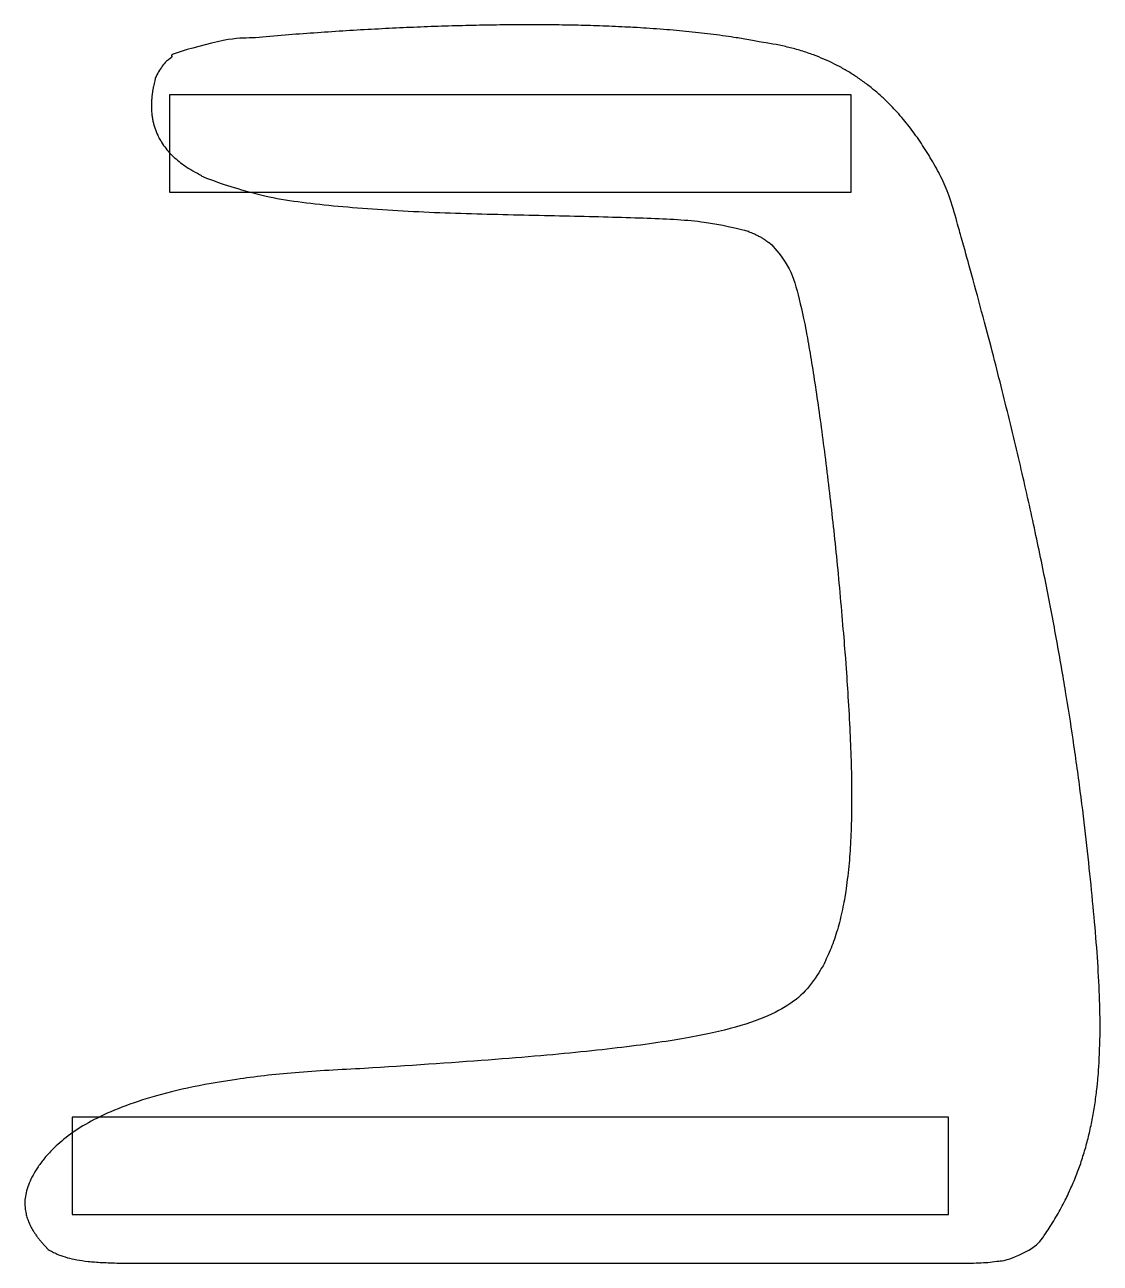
# Model space of a CAD drawing. Header units: inches. Extents: x 6.01 to 11.53, y 0 to 6.36.
import ezdxf

# ---------------------------------------------------------------- set-up
doc = ezdxf.new("R2010")
doc.units = ezdxf.units.IN
doc.header["$LTSCALE"] = 0.03937
doc.header["$MEASUREMENT"] = 0
doc.layers.add('Default', color=96, linetype='Continuous', true_color=0x007f00)

msp = doc.modelspace()

# ---------------------------------------------------------------- linework, layer by layer
at = {"layer": 'Default'}
for points in [[(6.75, 5.5), (10.25, 5.5), (10.25, 6), (6.75, 6), (6.75, 5.5)], [(6.25, 0.25), (10.75, 0.25), (10.75, 0.75), (6.25, 0.75), (6.25, 0.25)]]:
    msp.add_lwpolyline(points, dxfattribs=at)
msp.add_rational_spline([(7.75, 1), (9.6008, 1.1134), (10.2358, 1.3196), (10.2936, 2.6808), (10.0111, 5.1426), (9.7856, 5.4185), (6.9947, 5.3448), (6.5882, 5.763), (6.6773, 6.0868), (6.7261, 6.1956), (6.7995, 6.2508), (7.0018, 6.2768), (8.0749, 6.3797), (9.1616, 6.3978), (9.7927, 6.2697), (10.2234, 6.211), (10.5208, 5.9936), (10.75, 5.5), (11.2544, 3.7605), (11.5575, 1.6568), (11.5704, 0.6068), (11.2307, 0.1259), (11.1435, 0.0322), (11.0785, 0.003), (10.8381, 0), (9.25, 0), (8.1293, 0), (6.5399, 0), (6.288, 0.0021), (6.2063, 0.0232), (6.1261, 0.0706), (5.9999, 0.1993), (5.9053, 0.4715), (6.5729, 0.9552), (7.75, 1)], [1, 1, 1, 1, 1, 1, 1, 1, 1, 0.90528192232, 0.90528192232, 1, 1, 1, 1, 0.904900516066, 0.904900516066, 1, 1, 1, 1, 1, 0.94145628532, 0.94145628532, 1, 1, 1, 1, 0.978910852695, 0.978910852695, 1, 1, 1, 1, 1], degree=3, knots=[2.88551, 2.88551, 2.88551, 2.88551, 4.904657, 6.923805, 8.942952, 10.962099, 12.981247, 14.79862, 14.79862, 14.79862, 15.068411, 15.068411, 15.068411, 18.299782, 18.299782, 18.299782, 19.381174, 19.381174, 19.381174, 22.462763, 25.634288, 25.634288, 25.634288, 25.845394, 25.845394, 25.845394, 31.115032, 31.115032, 31.115032, 31.36723, 31.36723, 31.36723, 32.744678, 34.25274, 34.25274, 34.25274, 34.25274], dxfattribs=at)

doc.saveas('drawing.dxf')
